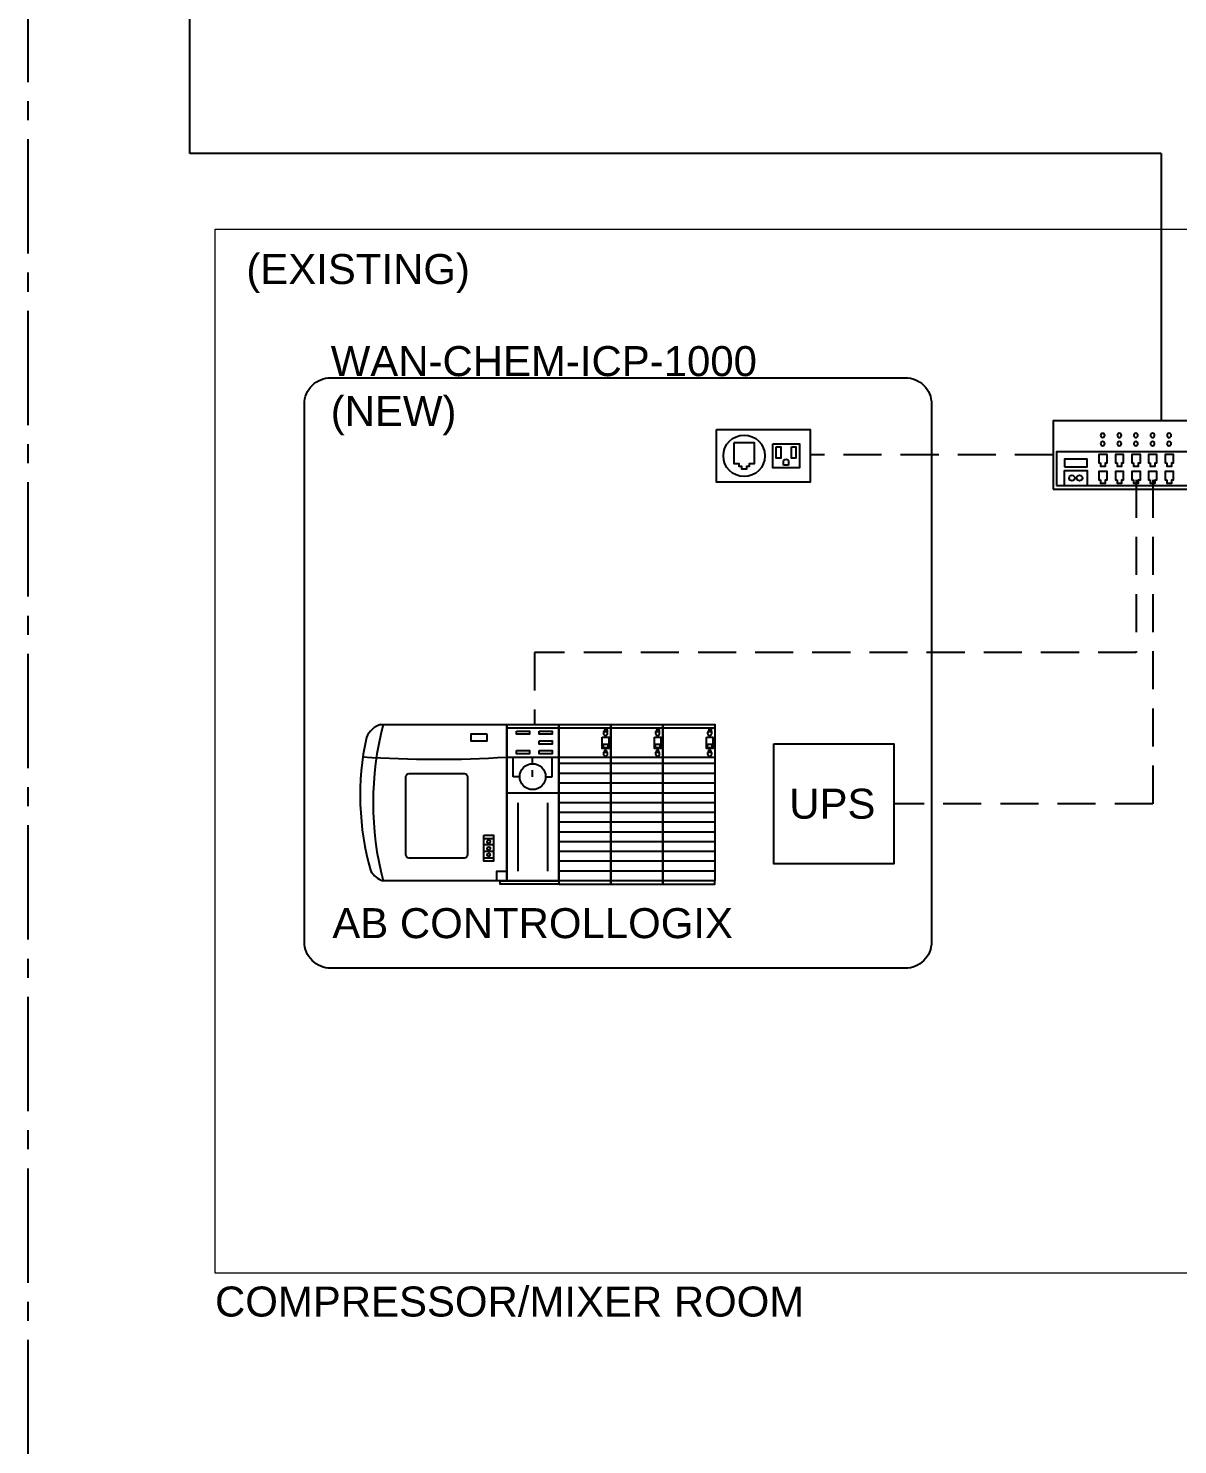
# Paper-space layout 'Sample Network Drawing - A1 Sheet' of a CAD drawing. Extents: x 49 to 806, y 22 to 564.
# Drawn here: x 222.2 to 318, y 185.5 to 303.5 of the extents above; entities that cross this region are included whole.
import ezdxf

# ---------------------------------------------------------------- set-up
doc = ezdxf.new("R2010")
doc.units = 0
doc.linetypes.add('CENTER2', pattern=[28.575, 19.05, -3.175, 3.175, -3.175])
doc.linetypes.add('HIDDEN2', pattern=[4.7625, 3.175, -1.5875])
for name, color, linetype, lineweight in [('G-ANNO-SYMB-EXST', 252, 'Continuous', 13), ('N-ANNO-TEXT', 2, 'Continuous', 18), ('N-ANNO-TEXT-EXST', 252, 'Continuous', 18), ('N-CONT-PANL', 3, 'Continuous', 25), ('N-EQPM', 4, 'Continuous', 25), ('N-EQPM-EXST', 252, 'Continuous', 25), ('N-ETH-FBR_EXST', 252, 'SOFTWARE', 25), ('N-MISC', 3, 'CENTER2', 25), ('N-SGNL-ELEC', 4, 'HIDDEN2', 25)]:
    doc.layers.add(name, color=color, linetype=linetype, lineweight=lineweight)
doc.styles.add('_CGS_2-5_NOTES', font='arial.ttf', dxfattribs={"height": 2.5})
doc.styles.get("Standard").update_dxf_attribs({"font": 'arial.ttf'})
doc.linetypes.add('SOFTWARE', pattern='A,8.5,1.75,["o",Standard,S=2.5,R=0,X=0,Y=-0.7969],-1.5485', length=11.7985)

psp = doc.layouts.new('Sample Network Drawing - A1 Sheet')

# ---------------------------------------------------------------- linework, layer by layer
at = {"layer": 'G-ANNO-SYMB-EXST', "ltscale": 10}
psp.add_lwpolyline([(237.75, 286.74), (342.96, 286.74), (342.96, 199.78), (237.75, 199.78)], close=True, dxfattribs=at)
at = {"layer": 'N-CONT-PANL', "ltscale": 10}
psp.add_lwpolyline([(247.39, 274.37), (295.26, 274.37, -0.414214), (297.44, 272.18), (297.44, 227.36, -0.414214), (295.26, 225.17), (247.39, 225.17, -0.414214), (245.2, 227.36), (245.2, 272.18, -0.414214)], format="xyb", close=True, dxfattribs=at)
at = {"layer": 'N-EQPM'}
for p, q in [((285.12, 267.09), (285.12, 267.46)), ((285.52, 267.09), (285.12, 267.09)), ((285.52, 267.46), (285.52, 267.09)), ((262.05, 245.2), (266.38, 245.2)), ((266.38, 245.2), (270.72, 245.2)), ((270.17, 244.96), (270.2, 244.95)), ((270.4, 244.87), (270.4, 244.88)), ((270.72, 245.2), (275.06, 245.2)), ((274.51, 244.96), (274.54, 244.95)), ((274.74, 244.87), (274.74, 244.88)), ((275.06, 245.2), (279.4, 245.2)), ((278.85, 244.96), (278.88, 244.95)), ((279.08, 244.87), (279.08, 244.88)), ((262.05, 242.76), (266.38, 242.76)), ((262.59, 241.13), (262.59, 242.76)), ((264.21, 242.22), (264.21, 242.76)), ((265.84, 241.13), (265.84, 242.76)), ((266.38, 242.76), (270.72, 242.76)), ((270.72, 242.22), (266.38, 242.22)), ((270.72, 242.76), (275.06, 242.76)), ((275.06, 242.22), (270.72, 242.22)), ((275.06, 242.76), (279.4, 242.76)), ((279.4, 242.22), (275.06, 242.22)), ((263.13, 241.13), (262.59, 241.13)), ((264.21, 241.13), (264.21, 241.67)), ((265.3, 241.13), (265.84, 241.13)), ((270.72, 241.4), (266.38, 241.4)), ((275.06, 241.4), (270.72, 241.4)), ((279.4, 241.4), (275.06, 241.4)), ((266.38, 239.77), (262.05, 239.77)), ((270.72, 240.59), (266.38, 240.59)), ((270.72, 239.77), (266.38, 239.77)), ((275.06, 240.59), (270.72, 240.59)), ((275.06, 239.77), (270.72, 239.77)), ((279.4, 240.59), (275.06, 240.59)), ((279.4, 239.77), (275.06, 239.77)), ((262.99, 238.96), (262.99, 233.27)), ((265.44, 238.96), (265.44, 233.27)), ((270.72, 238.96), (266.38, 238.96)), ((275.06, 238.96), (270.72, 238.96)), ((279.4, 238.96), (275.06, 238.96)), ((270.72, 238.15), (266.38, 238.15)), ((270.72, 237.33), (266.38, 237.33)), ((275.06, 238.15), (270.72, 238.15)), ((275.06, 237.33), (270.72, 237.33)), ((279.4, 238.15), (275.06, 238.15)), ((279.4, 237.33), (275.06, 237.33)), ((260.15, 235.98), (260.96, 235.98)), ((270.72, 236.52), (266.38, 236.52)), ((275.06, 236.52), (270.72, 236.52)), ((279.4, 236.52), (275.06, 236.52)), ((260.96, 235.44), (260.15, 235.44)), ((260.96, 234.89), (260.15, 234.89)), ((270.72, 235.71), (266.38, 235.71)), ((270.72, 234.89), (266.38, 234.89)), ((275.06, 235.71), (270.72, 235.71)), ((275.06, 234.89), (270.72, 234.89)), ((279.4, 235.71), (275.06, 235.71)), ((279.4, 234.89), (275.06, 234.89)), ((260.96, 234.35), (260.15, 234.35)), ((270.72, 234.08), (266.38, 234.08)), ((275.06, 234.08), (270.72, 234.08)), ((279.4, 234.08), (275.06, 234.08)), ((266.38, 232.45), (262.05, 232.45)), ((270.72, 233.27), (266.38, 233.27)), ((270.72, 232.45), (266.38, 232.45)), ((275.06, 233.27), (270.72, 233.27)), ((275.06, 232.45), (270.72, 232.45)), ((279.4, 233.27), (275.06, 233.27)), ((279.4, 232.45), (275.06, 232.45))]:
    psp.add_line(p, q, dxfattribs=at)
for points in [[(279.54, 270.05), (287.34, 270.05), (287.34, 265.67), (279.54, 265.67)], [(284.21, 268.86), (286.43, 268.86), (286.43, 266.86), (284.21, 266.86)], [(284.5, 268.6), (284.88, 268.6), (284.88, 267.66), (284.5, 267.66)], [(285.77, 268.6), (286.14, 268.6), (286.14, 267.66), (285.77, 267.66)], [(266.38, 232.45), (262.05, 232.45), (262.05, 245.47), (266.38, 245.47)], [(270.72, 232.45), (266.38, 232.45), (266.38, 245.47), (270.72, 245.47)], [(275.06, 232.45), (270.72, 232.45), (270.72, 245.47), (275.06, 245.47)], [(279.4, 232.45), (275.06, 232.45), (275.06, 245.47), (279.4, 245.47)], [(260.42, 244.66), (259.06, 244.66), (259.06, 244.11), (260.42, 244.11)], [(262.86, 244.93), (263.94, 244.93), (263.94, 244.66), (262.86, 244.66)], [(264.76, 244.93), (265.84, 244.93), (265.84, 244.66), (264.76, 244.66)], [(270.01, 244.43), (270.55, 244.43), (270.55, 243.48), (270.01, 243.48)], [(274.35, 244.43), (274.89, 244.43), (274.89, 243.48), (274.35, 243.48)], [(278.69, 244.43), (279.23, 244.43), (279.23, 243.48), (278.69, 243.48)], [(262.86, 243.3), (263.94, 243.3), (263.94, 243.03), (262.86, 243.03)], [(264.76, 244.11), (265.84, 244.11), (265.84, 243.84), (264.76, 243.84)], [(264.76, 243.3), (265.84, 243.3), (265.84, 243.03), (264.76, 243.03)], [(270.08, 243.55), (270.49, 243.55), (270.49, 243.82), (270.08, 243.82)], [(274.42, 243.55), (274.83, 243.55), (274.83, 243.82), (274.42, 243.82)], [(278.76, 243.55), (279.16, 243.55), (279.16, 243.82), (278.76, 243.82)], [(284.31, 243.86), (294.31, 243.86), (294.31, 233.86), (284.31, 233.86)], [(260.15, 236.25), (260.96, 236.25), (260.96, 234.08), (260.15, 234.08)], [(262.05, 232.45), (261.23, 232.45), (261.23, 233.27), (262.05, 233.27)], [(261.5, 232.45), (266.38, 232.45), (266.38, 232.18), (261.5, 232.18)], [(266.38, 232.18), (270.72, 232.18), (270.72, 232.45), (266.38, 232.45)], [(270.72, 232.18), (275.06, 232.18), (275.06, 232.45), (270.72, 232.45)], [(275.06, 232.18), (279.4, 232.18), (279.4, 232.45), (275.06, 232.45)]]:
    psp.add_lwpolyline(points, close=True, dxfattribs=at)
at = {"layer": 'N-EQPM', "linetype": 'Continuous'}
psp.add_lwpolyline([(280.1, 267.86, -1), (283.56, 267.86, -1)], format="xyb", close=True, dxfattribs=at)
psp.add_lwpolyline([(280.97, 268.94), (280.97, 267.21), (281.4, 267.21), (281.4, 267), (281.62, 267), (281.62, 266.78), (282.05, 266.78), (282.05, 267), (282.27, 267), (282.27, 267.21), (282.7, 267.21), (282.7, 268.94)], close=True, dxfattribs=at)
at = {"layer": 'N-EQPM'}
for points in [[(251.54, 245.47), (262.05, 245.47), (262.05, 232.45), (251.74, 232.45)], [(270.4, 244.87), (270.15, 244.87)], [(274.74, 244.87), (274.49, 244.87)], [(279.08, 244.87), (278.83, 244.87)], [(270.39, 243.15), (270.18, 243.15)], [(274.73, 243.15), (274.52, 243.15)], [(279.07, 243.15), (278.85, 243.15)]]:
    psp.add_lwpolyline(points, dxfattribs=at)
for points in [[(270.15, 244.87), (270.14, 244.87, 0.414214), (270.11, 244.85), (270.11, 244.74)], [(270.45, 244.74), (270.45, 244.85, 0.417757), (270.43, 244.87), (270.43, 244.87)], [(274.49, 244.87), (274.48, 244.87, 0.414214), (274.45, 244.85), (274.45, 244.74)], [(274.79, 244.74), (274.79, 244.85, 0.417757), (274.77, 244.87), (274.77, 244.87)], [(278.83, 244.87), (278.82, 244.87, 0.414214), (278.79, 244.85), (278.79, 244.74)], [(279.13, 244.74), (279.13, 244.85, 0.417757), (279.11, 244.87), (279.11, 244.87)], [(270.15, 243.15), (270.14, 243.15, 0.414214), (270.11, 243.12), (270.11, 243.01)], [(270.45, 243.01), (270.45, 243.12, 0.414214), (270.43, 243.15), (270.42, 243.15)], [(274.49, 243.15), (274.48, 243.15, 0.414214), (274.45, 243.12), (274.45, 243.01)], [(274.79, 243.01), (274.79, 243.12, 0.414214), (274.76, 243.15), (274.76, 243.15)], [(278.83, 243.15), (278.82, 243.15, 0.414214), (278.79, 243.12), (278.79, 243.01)], [(279.13, 243.01), (279.13, 243.12, 0.414214), (279.1, 243.15), (279.1, 243.15)]]:
    psp.add_lwpolyline(points, format="xyb", dxfattribs=at)
psp.add_lwpolyline([(253.91, 241.4), (258.52, 241.4, -0.414214), (258.79, 241.13), (258.79, 234.62, -0.414214), (258.52, 234.35), (253.91, 234.35, -0.414214), (253.64, 234.62), (253.64, 241.13, -0.414214)], format="xyb", close=True, dxfattribs=at)
for centre, radius in [((264.21, 241.13), 1.08), ((260.55, 235.71), 0.136), ((260.55, 235.16), 0.136), ((260.55, 234.62), 0.136)]:
    psp.add_circle(centre, radius, dxfattribs=at)
for centre, radius, start, end in [((285.32, 267.26), 0.283, 44.5685, 135.4315), ((252.18, 243.59), 1.99, 108.7788, 156.2175), ((276.95, 238.96), 26.03, 165.5218, 194.4782), ((272.68, 239.55), 22.84, 167.7563, 195.9646), ((270.28, 244.74), 0.169, 180, 0), ((274.62, 244.74), 0.169, 180, 0), ((278.96, 244.74), 0.169, 180, 0), ((256.23, 337.36), 94.78, 266.2623, 273.5153), ((270.28, 243.01), 0.169, 180, 0), ((274.62, 243.01), 0.169, 180, 0), ((278.96, 243.01), 0.169, 180, 0), ((252.36, 234.26), 1.91, 211.3592, 251.1)]:
    psp.add_arc(centre, radius, start, end, dxfattribs=at)
for centre, major_axis, ratio in [((270.3, 244.92), (-0.064, -0.193), 0.666667), ((270.3, 244.92), (-0.055, -0.165), 0.610413), ((274.64, 244.92), (-0.064, -0.193), 0.666667), ((274.64, 244.92), (-0.055, -0.165), 0.610413), ((278.98, 244.92), (-0.064, -0.193), 0.666667), ((278.98, 244.92), (-0.055, -0.165), 0.610413), ((270.28, 243.15), (0, -0.203), 0.666667), ((270.28, 243.15), (0, -0.174), 0.610413), ((274.62, 243.15), (0, -0.203), 0.666667), ((274.62, 243.15), (0, -0.174), 0.610413), ((278.96, 243.15), (0, -0.203), 0.666667), ((278.96, 243.15), (0, -0.174), 0.610413)]:
    psp.add_ellipse(centre, major_axis=major_axis, ratio=ratio, start_param=1.570796, end_param=4.712389, dxfattribs=at)
at = {"layer": 'N-EQPM-EXST', "linetype": 'Continuous'}
for points in [[(307.57, 265.09), (325.57, 265.09), (325.57, 270.77), (307.57, 270.77)], [(307.85, 265.38), (325.28, 265.38), (325.28, 268.19), (307.85, 268.19)], [(311.51, 267.28), (311.51, 267), (311.93, 267), (311.93, 267.28), (312.07, 267.28), (312.07, 267.97), (311.37, 267.97), (311.37, 267.28)], [(312.9, 267.28), (312.9, 267), (313.31, 267), (313.31, 267.28), (313.45, 267.28), (313.45, 267.97), (312.76, 267.97), (312.76, 267.28)], [(314.28, 267.28), (314.28, 267), (314.7, 267), (314.7, 267.28), (314.84, 267.28), (314.84, 267.97), (314.14, 267.97), (314.14, 267.28)], [(315.67, 267.28), (315.67, 267), (316.08, 267), (316.08, 267.28), (316.22, 267.28), (316.22, 267.97), (315.53, 267.97), (315.53, 267.28)], [(317.05, 267.28), (317.05, 267), (317.47, 267), (317.47, 267.28), (317.6, 267.28), (317.6, 267.97), (316.91, 267.97), (316.91, 267.28)], [(308.52, 266.95), (310.4, 266.95), (310.4, 267.58), (308.52, 267.58)], [(311.51, 265.87), (311.51, 265.59), (311.93, 265.59), (311.93, 265.87), (312.07, 265.87), (312.07, 266.56), (311.37, 266.56), (311.37, 265.87)], [(312.9, 265.87), (312.9, 265.59), (313.31, 265.59), (313.31, 265.87), (313.45, 265.87), (313.45, 266.56), (312.76, 266.56), (312.76, 265.87)], [(314.28, 265.87), (314.28, 265.59), (314.7, 265.59), (314.7, 265.87), (314.84, 265.87), (314.84, 266.56), (314.14, 266.56), (314.14, 265.87)], [(315.67, 265.87), (315.67, 265.59), (316.08, 265.59), (316.08, 265.87), (316.22, 265.87), (316.22, 266.56), (315.53, 266.56), (315.53, 265.87)], [(317.05, 265.87), (317.05, 265.59), (317.47, 265.59), (317.47, 265.87), (317.6, 265.87), (317.6, 266.56), (316.91, 266.56), (316.91, 265.87)]]:
    psp.add_lwpolyline(points, close=True, dxfattribs=at)
for points in [[(311.53, 269.56, 1), (311.87, 269.56, 1)], [(311.53, 268.87, 1), (311.87, 268.87, 1)], [(312.91, 269.56, 1), (313.26, 269.56, 1)], [(312.91, 268.87, 1), (313.26, 268.87, 1)], [(314.29, 269.56, 1), (314.64, 269.56, 1)], [(314.29, 268.87, 1), (314.64, 268.87, 1)], [(315.68, 269.56, 1), (316.03, 269.56, 1)], [(315.68, 268.87, 1), (316.03, 268.87, 1)], [(317.06, 269.56, 1), (317.41, 269.56, 1)], [(317.06, 268.87, 1), (317.41, 268.87, 1)], [(308.91, 266.01, -1), (309.38, 266.01, -1)], [(309.54, 266.01, -1), (310.01, 266.01, -1)]]:
    psp.add_lwpolyline(points, format="xyb", close=True, dxfattribs=at)
psp.add_lwpolyline([(308.52, 265.38), (308.52, 266.63), (310.4, 266.63), (310.4, 265.38)], dxfattribs=at)
at = {"layer": 'N-ETH-FBR_EXST'}
for p, q in [((235.64, 293.05), (235.64, 389.3)), ((316.57, 293.05), (235.64, 293.05)), ((316.57, 293.05), (316.57, 270.77))]:
    psp.add_line(p, q, dxfattribs=at)
at = {"layer": 'N-MISC', "ltscale": 0.5}
psp.add_lwpolyline([(222.19, 517.68), (683.97, 517.68), (683.97, 84.68), (222.19, 84.68)], close=True, dxfattribs=at)
at = {"layer": 'N-SGNL-ELEC'}
for p, q in [((307.57, 267.93), (287.34, 267.93)), ((314.5, 265.87), (314.5, 251.48)), ((315.88, 265.87), (315.88, 238.86)), ((314.5, 251.48), (264.37, 251.48)), ((264.37, 251.48), (264.37, 245.47)), ((315.88, 238.86), (294.31, 238.86))]:
    psp.add_line(p, q, dxfattribs=at)

# ---------------------------------------------------------------- texts
at = {"layer": 'N-ANNO-TEXT', "char_height": 2.5, "style": '_CGS_2-5_NOTES'}
for s, insert, width, attachment_point in [('WAN-CHEM-ICP-1000\\P(NEW)', (247.39, 269.58), 37.6431, 7), ('UPS', (289.18, 240.13), 9.4162, 2), ('AB CONTROLLOGIX', (264.21, 230.18), 42.423, 2)]:
    psp.add_mtext(s, dxfattribs=dict(at, insert=insert, width=width, attachment_point=attachment_point))
at = {"layer": 'N-ANNO-TEXT-EXST', "char_height": 2.5, "width": 70.5403, "attachment_point": 1, "style": '_CGS_2-5_NOTES'}
for s, insert in [('(EXISTING)', (240.36, 284.67)), ('COMPRESSOR/MIXER ROOM', (237.75, 198.66))]:
    psp.add_mtext(s, dxfattribs=dict(at, insert=insert))

doc.saveas('drawing.dxf')
